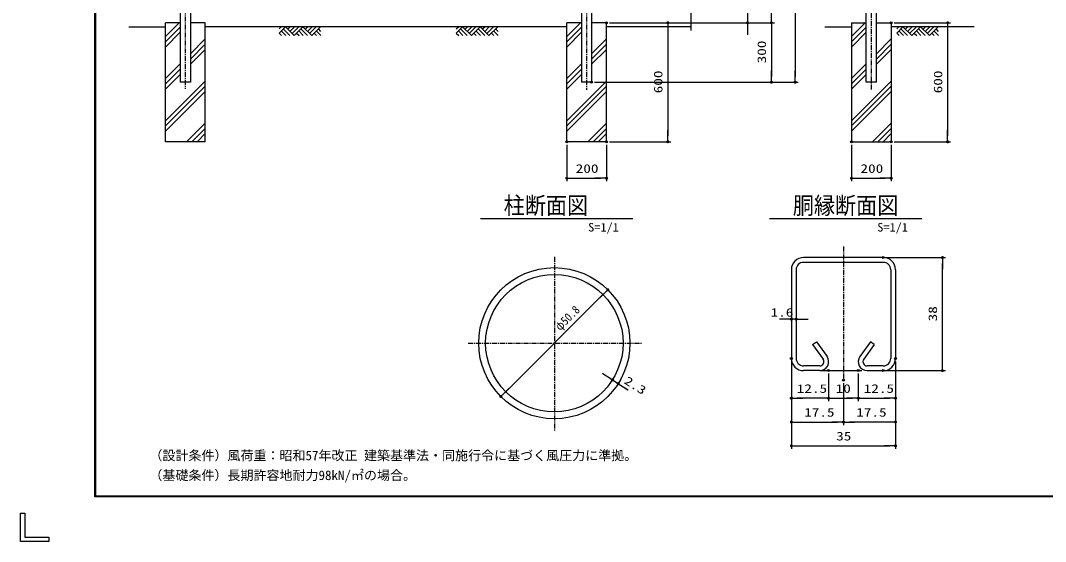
# Model space of a CAD drawing. Units: millimetres, scale not verified. Extents: x -4425 to 4425, y -3150 to 3150.
# Drawn here: x -4425 to 743, y -3150 to -523 of the extents above; entities that cross this region are included whole.
import ezdxf
from ezdxf.enums import TextEntityAlignment as Align

# ---------------------------------------------------------------- set-up
doc = ezdxf.new("R2010")
doc.units = ezdxf.units.MM
doc.header["$LTSCALE"] = 20
doc.header["$PDMODE"] = 32
doc.header["$PDSIZE"] = 10
doc.linetypes.add('USER1', pattern=[2, 1.25, -0.25, 0.25, -0.25])
for name, color, linetype, lineweight in [('0-0_KOUZOU', 7, 'Continuous', 25), ('0-1_KISO', 7, 'Continuous', 25), ('0-2_SUNPOU', 1, 'Continuous', 25), ('0-6_0', 1, 'Continuous', 25), ('0-9_WAKU', 7, 'Continuous', 25), ('0-A_HATCH', 4, 'Continuous', 25), ('0-B_D-TTL-TXT', 2, 'Continuous', 25)]:
    doc.layers.add(name, color=color, linetype=linetype, lineweight=lineweight)
doc.layers.add('0-3_DEFPOINTS', color=7, linetype='Continuous')
doc.styles.add('ＭＳ ゴシック', font='')
doc.styles.get('ＭＳ ゴシック').set_extended_font_data('MS Gothic')

# ---------------------------------------------------------------- blocks, each defined once
blk = doc.blocks.new('M1')
at = {"layer": '0-2_SUNPOU'}
blk.add_line((-5, 0), (-38.58, 0), dxfattribs=at)
for points in [[(0, 0), (-5, 0), (-4.96, 0.63)], [(0, 0), (-4.96, -0.63), (-5, 0)], [(0, 0), (-4.96, 0.63), (-4.84, 1.24)], [(0, 0), (-4.84, -1.24), (-4.96, -0.63)], [(0, 0), (-4.84, 1.24), (-4.65, 1.84)], [(0, 0), (-4.65, -1.84), (-4.84, -1.24)], [(0, 0), (-4.65, 1.84), (-4.38, 2.41)], [(0, 0), (-4.38, -2.41), (-4.65, -1.84)], [(0, 0), (-4.38, 2.41), (-4.05, 2.94)], [(0, 0), (-4.05, -2.94), (-4.38, -2.41)], [(0, 0), (-4.05, 2.94), (-3.64, 3.42)], [(0, 0), (-3.64, -3.42), (-4.05, -2.94)], [(0, 0), (-3.64, 3.42), (-3.19, 3.85)], [(0, 0), (-3.19, -3.85), (-3.64, -3.42)], [(0, 0), (-3.19, 3.85), (-2.68, 4.22)], [(0, 0), (-2.68, -4.22), (-3.19, -3.85)], [(0, 0), (-2.68, 4.22), (-2.13, 4.52)], [(0, 0), (-2.13, -4.52), (-2.68, -4.22)], [(0, 0), (-2.13, 4.52), (-1.55, 4.76)], [(0, 0), (-1.55, -4.76), (-2.13, -4.52)], [(0, 0), (-1.55, 4.76), (-0.94, 4.91)], [(0, 0), (-0.94, -4.91), (-1.55, -4.76)], [(0, 0), (-0.94, 4.91), (-0.31, 4.99)], [(0, 0), (-0.31, -4.99), (-0.94, -4.91)], [(0, 0), (-0.31, 4.99), (0.31, 4.99)], [(0, 0), (0.31, -4.99), (-0.31, -4.99)], [(0, 0), (0.31, 4.99), (0.94, 4.91)], [(0, 0), (0.94, 4.91), (1.55, 4.76)], [(0, 0), (1.55, 4.76), (2.13, 4.52)], [(0, 0), (2.13, 4.52), (2.68, 4.22)], [(0, 0), (2.68, 4.22), (3.19, 3.85)], [(0, 0), (3.19, 3.85), (3.64, 3.42)], [(0, 0), (3.64, 3.42), (4.05, 2.94)], [(0, 0), (4.05, 2.94), (4.38, 2.41)], [(0, 0), (4.38, 2.41), (4.65, 1.84)], [(0, 0), (4.65, 1.84), (4.84, 1.24)], [(0, 0), (4.84, 1.24), (4.96, 0.63)], [(0, 0), (4.96, 0.63), (5, 0)], [(0, 0), (0.94, -4.91), (0.31, -4.99)], [(0, 0), (1.55, -4.76), (0.94, -4.91)], [(0, 0), (2.13, -4.52), (1.55, -4.76)], [(0, 0), (2.68, -4.22), (2.13, -4.52)], [(0, 0), (3.19, -3.85), (2.68, -4.22)], [(0, 0), (3.64, -3.42), (3.19, -3.85)], [(0, 0), (4.05, -2.94), (3.64, -3.42)], [(0, 0), (4.38, -2.41), (4.05, -2.94)], [(0, 0), (4.65, -1.84), (4.38, -2.41)], [(0, 0), (4.84, -1.24), (4.65, -1.84)], [(0, 0), (4.96, -0.63), (4.84, -1.24)], [(0, 0), (5, 0), (4.96, -0.63)]]:
    blk.add_solid(points, dxfattribs=at)
blk = doc.blocks.new('GL-MARK')
at = {"layer": '0-6_0'}
for p, q in [((-278.75, -14.14), (-264.61, 0)), ((-278.75, -42.43), (-236.32, 0)), ((-236.32, 0), (-177.24, -59.08)), ((-203.01, 0), (-219.67, -16.66)), ((-174.73, 0), (-205.53, -30.8)), ((-146.45, 0), (-191.38, -44.94)), ((-118.16, 0), (-177.24, -59.08)), ((-118.16, 0), (-59.08, -59.08)), ((-84.85, 0), (-101.51, -16.65)), ((-56.57, 0), (-87.36, -30.8)), ((-28.28, 0), (-73.22, -44.94)), ((0, 0), (-59.08, -59.08)), ((-278.75, -42.43), (-262.09, -59.08)), ((-264.61, -28.28), (-233.81, -59.08)), ((-250.46, -14.14), (-205.53, -59.08)), ((-160.59, -42.43), (-143.93, -59.08)), ((-146.44, -28.28), (-115.65, -59.08)), ((-132.3, -14.14), (-87.37, -59.08)), ((-25.77, -59.08), (-42.43, -42.43)), ((2.51, -59.08), (-28.28, -28.28)), ((3.33, -31.61), (-14.14, -14.14))]:
    blk.add_line(p, q, dxfattribs=at)

msp = doc.modelspace()

# ---------------------------------------------------------------- linework, layer by layer
at = {"layer": '0-0_KOUZOU', "color": 1, "linetype": 'USER1'}
for p, q in [((-135.32, -870.45), (-135.32, 1345.99)), ((-3594.13, 1336.6), (-3594.13, -866.71)), ((-1571.13, 1336.6), (-1571.13, -872.64)), ((-276.05, -1662.46), (-276.05, -2336.32)), ((-1733.6, -1715.09), (-1733.6, -2591.11)), ((-2168.85, -2149.95), (-1292.83, -2149.95))]:
    msp.add_line(p, q, dxfattribs=at)
at = {"layer": '0-0_KOUZOU', "color": 3}
msp.add_line((-1043.17, -573.04), (-1043.17, 315.6), dxfattribs=at)
at = {"layer": '0-0_KOUZOU'}
for p, q in [((-3619.53, -477.78), (-3619.53, -834.53)), ((-3568.73, -477.78), (-3568.73, -834.53)), ((-1596.53, -486.78), (-1596.53, -834.53)), ((-1545.73, -486.78), (-1545.73, -834.53)), ((-160.72, -834.53), (-160.72, -486.78)), ((-109.92, -834.53), (-109.92, -486.78)), ((-3568.73, -834.53), (-3619.53, -834.53)), ((-1545.73, -834.53), (-1596.53, -834.53)), ((-109.92, -834.53), (-160.72, -834.53)), ((-75.05, -1718.37), (-477.05, -1718.37)), ((-75.05, -1742.37), (-477.05, -1742.37)), ((-538.55, -1779.87), (-538.55, -2226.87)), ((-514.55, -1779.87), (-514.55, -2226.87)), ((-37.55, -1779.87), (-37.55, -2226.87)), ((-13.55, -1779.87), (-13.55, -2226.87)), ((-431.67, -2156.89), (-412.17, -2142.89)), ((-431.67, -2156.89), (-378.35, -2231.12)), ((-412.17, -2142.89), (-358.86, -2217.11)), ((-139.92, -2142.89), (-193.24, -2217.11)), ((-120.42, -2156.89), (-173.74, -2231.12)), ((-120.42, -2156.89), (-139.92, -2142.89)), ((-395.4, -2264.37), (-477.05, -2264.37)), ((-75.05, -2264.37), (-156.69, -2264.37)), ((-395.4, -2288.37), (-477.05, -2288.37)), ((-156.69, -2288.37), (-75.05, -2288.37))]:
    msp.add_line(p, q, dxfattribs=at)
for radius in [381, 346.5]:
    msp.add_circle((-1733.6, -2149.95), radius, dxfattribs=at)
for centre, radius, start, end in [((-477.05, -1779.87), 61.5, 90, 180), ((-477.05, -1779.87), 37.5, 90, 180), ((-75.05, -1779.87), 61.5, 0, 90), ((-75.05, -1779.87), 37.5, 0, 90), ((-395.4, -2243.37), 45, 270, 35.69193), ((-156.69, -2243.37), 45, 144.30807, 270), ((-477.05, -2226.87), 61.5, 180, 270), ((-477.05, -2226.87), 37.5, 180, 270), ((-395.4, -2243.37), 21, 270, 35.69193), ((-156.69, -2243.37), 21, 144.30807, 270), ((-75.05, -2226.87), 37.5, 270, 0), ((-75.05, -2226.87), 61.5, 270, 0)]:
    msp.add_arc(centre, radius, start, end, dxfattribs=at)
at = {"layer": '0-1_KISO'}
for p, q in [((-3878.56, -554.53), (-3694.13, -554.53)), ((-3619.53, -534.53), (-3694.13, -534.53)), ((-3694.13, -1134.53), (-3694.13, -534.53)), ((-3494.13, -534.53), (-3568.73, -534.53)), ((-3494.13, -1134.53), (-3494.13, -534.53)), ((-1671.13, -554.53), (-3494.13, -554.53)), ((-1671.13, -1134.53), (-1671.13, -534.53)), ((-1596.53, -534.53), (-1671.13, -534.53)), ((-1043.17, -554.53), (-1471.13, -554.53)), ((-370.5, -554.53), (-235.32, -554.53)), ((-235.32, -534.53), (-235.32, -1134.53)), ((-235.32, -534.53), (-160.72, -534.53)), ((-109.92, -534.53), (-35.32, -534.53)), ((-35.32, -534.53), (-35.32, -1134.53)), ((382.4, -554.53), (-35.32, -554.53)), ((-3494.13, -1134.53), (-3694.13, -1134.53)), ((-1471.13, -1134.53), (-1671.13, -1134.53)), ((-235.32, -1134.53), (-35.32, -1134.53))]:
    msp.add_line(p, q, dxfattribs=at)
msp.add_lwpolyline([(-1471.13, -1134.53), (-1471.13, -534.53), (-1545.73, -534.53)], dxfattribs=at)
at = {"layer": '0-2_SUNPOU'}
for p, q in [((-519.13, 1235.47), (-519.13, -804.53)), ((-759.13, -484.53), (-759.13, -534.53)), ((-1456.13, -534.53), (-1146.32, -534.53)), ((-1456.13, -534.53), (-624.13, -534.53)), ((-1456.13, -534.53), (-624.13, -534.53)), ((-1456.13, -534.53), (-744.13, -534.53)), ((-1161.32, -564.53), (-1161.32, -1104.53)), ((-759.13, -564.53), (-759.13, -594.53)), ((-639.13, -564.53), (-639.13, -804.53)), ((-20.32, -534.53), (264.49, -534.53)), ((249.49, -564.53), (249.49, -1104.53)), ((-1530.73, -834.53), (-624.13, -834.53)), ((-1530.73, -834.53), (-504.13, -834.53)), ((-1456.13, -1134.53), (-1146.32, -1134.53)), ((-20.32, -1134.53), (264.49, -1134.53)), ((-1671.13, -1149.53), (-1671.13, -1333.22)), ((-1471.13, -1149.53), (-1471.13, -1333.22)), ((-235.32, -1149.53), (-235.32, -1333.22)), ((-35.32, -1149.53), (-35.32, -1333.22)), ((-1641.13, -1318.22), (-1501.13, -1318.22)), ((-205.32, -1318.22), (-65.32, -1318.22)), ((-2105.57, -1522.02), (-1338.12, -1522.02)), ((-648.02, -1522.02), (119.43, -1522.02)), ((-60.05, -1718.37), (238.13, -1718.37)), ((223.13, -2258.37), (223.13, -1748.37)), ((-1981.96, -2397.97), (-1485.23, -1901.92)), ((-568.55, -2028.53), (-598.55, -2028.53)), ((-514.55, -2028.53), (-538.55, -2028.53)), ((-484.55, -2028.53), (-454.55, -2028.53)), ((-538.55, -2241.87), (-538.55, -2442.52)), ((-538.55, -2241.87), (-538.55, -2562.52)), ((-538.55, -2241.87), (-538.55, -2682.52)), ((-13.55, -2241.87), (-13.55, -2442.52)), ((-13.55, -2241.87), (-13.55, -2562.52)), ((-13.55, -2241.87), (-13.55, -2682.52)), ((-1466.22, -2319.31), (-1491.57, -2303.26)), ((-395.4, -2288.37), (-183.54, -2288.37)), ((-351.05, -2303.37), (-351.05, -2442.52)), ((-351.05, -2303.37), (-351.05, -2442.52)), ((-201.05, -2303.37), (-201.05, -2442.52)), ((-201.05, -2303.37), (-201.05, -2442.52)), ((-60.05, -2288.37), (238.13, -2288.37)), ((-1440.88, -2335.36), (-1411.73, -2353.82)), ((-1386.39, -2369.88), (-1361.05, -2385.93)), ((-276.05, -2351.32), (-276.05, -2562.52)), ((-276.05, -2351.32), (-276.05, -2562.52)), ((-381.05, -2427.52), (-508.55, -2427.52)), ((-321.05, -2427.52), (-231.05, -2427.52)), ((-171.05, -2427.52), (-43.55, -2427.52)), ((-508.55, -2547.52), (-306.05, -2547.52)), ((-43.55, -2547.52), (-246.05, -2547.52)), ((-508.55, -2667.52), (-43.55, -2667.52))]:
    msp.add_line(p, q, dxfattribs=at)
at = {"layer": '0-3_DEFPOINTS'}
for p in [(-1471.13, -534.53), (-1471.13, -534.53), (-759.13, -534.53), (-35.32, -534.53), (-1545.73, -834.53), (-639.13, -834.53), (-519.13, -834.53), (-1671.13, -1134.53), (-1471.13, -1134.53), (-1161.32, -1134.53), (-235.32, -1134.53), (-35.32, -1134.53), (249.49, -1134.53), (-1471.13, -1318.22), (-35.32, -1318.22), (-75.05, -1718.37), (223.13, -1718.37), (-538.55, -2028.53), (-514.55, -2028.53), (-538.55, -2226.87), (-13.55, -2226.87), (-351.05, -2288.37), (-201.05, -2288.37), (-75.05, -2288.37), (-1440.88, -2335.36), (-1411.73, -2353.82), (-1411.73, -2353.82), (-276.05, -2336.32), (-538.55, -2427.52), (-201.05, -2427.52), (-13.55, -2427.52), (-276.05, -2547.52), (-13.55, -2667.52)]:
    msp.add_point(p, dxfattribs=at)
at = {"layer": '0-9_WAKU'}
for p, q in [((-4048.16, -2922.9), (-4048.16, 2923.1)), ((-4403.67, -3006.65), (-4403.67, -3128.41)), ((-4281.91, -3149.9), (-4425.16, -3149.9))]:
    msp.add_line(p, q, dxfattribs=at)
msp.add_lwpolyline([(-4050.16, 2925.1), (4199.84, 2925.1), (4199.84, -2924.9), (-4050.16, -2924.9)], close=True, dxfattribs=at)
for points in [[(4197.84, 2923.1), (4197.84, -2922.9), (-4048.16, -2922.9)], [(4195.84, 2921.1), (4195.84, -2920.9), (-4046.16, -2920.9)], [(-4046.16, -2920.9), (-4046.16, 2921.1), (4195.84, 2921.1)], [(-4425.16, -3149.9), (-4425.16, -3006.65), (-4403.67, -3006.65)], [(-4403.67, -3128.41), (-4281.91, -3128.41), (-4281.91, -3149.9)]]:
    msp.add_lwpolyline(points, dxfattribs=at)
at = {"layer": '0-A_HATCH'}
for p, q in [((-3694.13, -604.08), (-3624.58, -534.53)), ((-3694.13, -630.59), (-3619.53, -555.99)), ((-1671.13, -604.08), (-1601.58, -534.53)), ((-1671.13, -630.59), (-1596.53, -555.99)), ((-235.32, -604.08), (-165.77, -534.53)), ((-235.32, -630.59), (-160.72, -555.99)), ((-3694.13, -657.11), (-3619.53, -582.51)), ((-3568.73, -690.81), (-3494.13, -616.21)), ((-1671.13, -657.11), (-1596.53, -582.51)), ((-1545.73, -690.81), (-1471.13, -616.21)), ((-235.32, -657.11), (-160.72, -582.51)), ((-109.92, -690.81), (-35.32, -616.21)), ((-3568.73, -717.33), (-3494.13, -642.73)), ((-3568.73, -743.84), (-3494.13, -669.24)), ((-1545.73, -717.33), (-1471.13, -642.73)), ((-1545.73, -743.84), (-1471.13, -669.24)), ((-109.92, -717.33), (-35.32, -642.73)), ((-109.92, -743.84), (-35.32, -669.24)), ((-3694.13, -816.21), (-3619.53, -741.61)), ((-3694.13, -842.73), (-3619.53, -768.13)), ((-1671.13, -816.21), (-1596.53, -741.61)), ((-1671.13, -842.73), (-1596.53, -768.13)), ((-235.32, -816.21), (-160.72, -741.61)), ((-235.32, -842.73), (-160.72, -768.13)), ((-3694.13, -869.24), (-3619.53, -794.64)), ((-1671.13, -869.24), (-1596.53, -794.64)), ((-235.32, -869.24), (-160.72, -794.64)), ((-3694.13, -1028.34), (-3494.13, -828.34)), ((-3694.13, -1054.86), (-3494.13, -854.86)), ((-1671.13, -1028.34), (-1471.13, -828.34)), ((-1671.13, -1054.86), (-1471.13, -854.86)), ((-235.32, -1028.34), (-35.32, -828.34)), ((-235.32, -1054.86), (-35.32, -854.86)), ((-3694.13, -1081.38), (-3494.13, -881.38)), ((-1671.13, -1081.38), (-1471.13, -881.38)), ((-235.32, -1081.38), (-35.32, -881.38)), ((-3588.19, -1134.53), (-3494.13, -1040.47)), ((-3561.67, -1134.53), (-3494.13, -1066.99)), ((-1565.19, -1134.53), (-1471.13, -1040.47)), ((-1538.67, -1134.53), (-1471.13, -1066.99)), ((-129.37, -1134.53), (-35.32, -1040.47)), ((-102.86, -1134.53), (-35.32, -1066.99)), ((-3535.15, -1134.53), (-3494.13, -1093.51)), ((-1512.15, -1134.53), (-1471.13, -1093.51)), ((-76.34, -1134.53), (-35.32, -1093.51))]:
    msp.add_line(p, q, dxfattribs=at)

# ---------------------------------------------------------------- block references
at = {"layer": '0-0_KOUZOU', "xscale": 0.75, "yscale": 0.75}
for p in [(-2912.64, -554.53), (-2019.07, -554.53), (201.44, -554.53)]:
    msp.add_blockref('GL-MARK', p, dxfattribs=at)
at = {"layer": '0-2_SUNPOU', "xscale": 1.5, "yscale": 1.5}
for p, rotation in [((-639.13, -534.53), 270), ((-1161.32, -534.53), 90), ((-759.13, -534.53), 90), ((-639.13, -534.53), 90), ((249.49, -534.53), 90), ((-639.13, -834.53), 270), ((-519.13, -834.53), 270), ((-1161.32, -1134.53), 270), ((249.49, -1134.53), 270), ((-1671.13, -1318.22), 180), ((-235.32, -1318.22), 180), ((223.13, -1718.37), 90), ((-1464.01, -1880.72), 44.96129), ((-514.55, -2028.53), 180), ((223.13, -2288.37), 270), ((-1440.88, -2335.36), 327.64841), ((-2003.19, -2419.17), 224.96129), ((-1411.73, -2353.82), 147.64841), ((-538.55, -2427.52), 180), ((-351.05, -2427.52), 180), ((-201.05, -2427.52), 180), ((-538.55, -2547.52), 180), ((-276.05, -2547.52), 180), ((-538.55, -2667.52), 180)]:
    msp.add_blockref('M1', p, dxfattribs=dict(at, rotation=rotation))
for p in [(-1471.13, -1318.22), (-35.32, -1318.22), (-538.55, -2028.53), (-351.05, -2427.52), (-201.05, -2427.52), (-13.55, -2427.52), (-276.05, -2547.52), (-13.55, -2547.52), (-13.55, -2667.52)]:
    msp.add_blockref('M1', p, dxfattribs=at)

# ---------------------------------------------------------------- texts
at = {"layer": '0-2_SUNPOU', "color": 3, "style": 'ＭＳ ゴシック'}
for s, height, rotation, width, p in [('300', 43.26, 90, 1.3, (-653.3, -739.17)), ('600', 43.26, 90, 1.3, (-1175.49, -890.08)), ('600', 43.26, 90, 1.3, (235.32, -890.08)), ('φ50.8', 43.3, 44.961, 0.9, (-1695.64, -2099.32)), ('38', 43.26, 90, 1.3, (208.96, -2039.8)), ('2.3', 43.26, 327.648, 1.3, (-1392.2, -2361.5))]:
    msp.add_text(s, height=height, rotation=rotation, dxfattribs=dict(at, width=width)).set_placement(p, align=Align.BOTTOM_LEFT)
for s, width, p in [('200', 1.3, (-1625.77, -1304.05)), ('200', 1.3, (-189.96, -1304.05)), ('S=1/1', 1.05, (-1563.03, -1599.99)), ('S=1/1', 1.05, (-105.47, -1599.99)), ('1.6', 1.3, (-643.23, -2029.36)), ('12.5', 1.3, (-511.28, -2413.35)), ('10', 1.3, (-315.21, -2413.35)), ('12.5', 1.3, (-173.78, -2413.35)), ('17.5', 1.3, (-473.78, -2533.35)), ('17.5', 1.3, (-211.28, -2533.35)), ('35', 1.3, (-312.47, -2653.35))]:
    msp.add_text(s, height=43.26, dxfattribs=dict(at, width=width)).set_placement(p, align=Align.BOTTOM_LEFT)
at = {"layer": '0-2_SUNPOU', "color": 7, "style": 'ＭＳ ゴシック', "width": 0.9}
for s, p in [('柱断面図', (-1988.86, -1524.92)), ('胴縁断面図', (-531.3, -1524.92))]:
    msp.add_text(s, height=86.66, dxfattribs=at).set_placement(p, align=Align.BOTTOM_LEFT)
at = {"layer": '0-B_D-TTL-TXT', "color": 7, "style": 'ＭＳ ゴシック'}
for s, p in [('（設計条件）風荷重：昭和57年改正 建築基準法・同施行令に基づく風圧力に準拠。', (-3775.28, -2754.5)), ('（基礎条件）長期許容地耐力98kN/㎡の場合。', (-3775.28, -2854.5))]:
    msp.add_text(s, height=48.09, dxfattribs=at).set_placement(p, align=Align.BOTTOM_LEFT)

doc.saveas('drawing.dxf')
